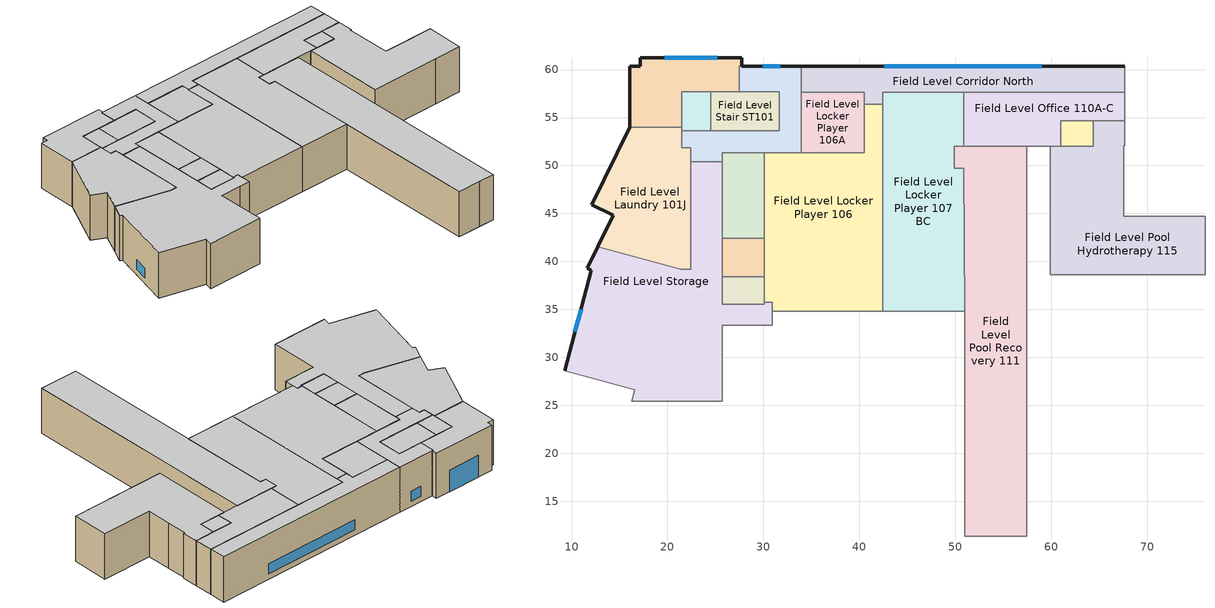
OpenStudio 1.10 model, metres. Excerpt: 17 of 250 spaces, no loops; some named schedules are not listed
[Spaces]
Field Level Pool Recovery 111
 floor ground (Surface 308 F-Factor Construction): 57.45,51.99 57.47,11.37 51,11.37 51,34.81 50.91,49.72 49.91,49.72 49.91,51.99 z0
 wall to Field Level Office 110A-C: 57.45,51.99 50.91,51.99 z0:7.62
 wall to Field Level Training 114: 54.92,11.37 57.47,11.37 57.45,51.99 z0:7.62
 wall to Field Level Corridor Team Entry: 51,11.37 54.92,11.37 z0:7.62
 wall to Field Level Locker Player 105: 51,34.81 51,11.37 z0:7.62
 wall to Field Level Locker Player 107 BC: 50.91,51.99 49.91,51.99 49.91,49.72 50.91,49.72 51,34.81 z0:7.62
 ceiling adiabatic (Interior Ceiling): 57.47,11.37 57.45,51.99 49.91,51.99 49.91,49.72 50.91,49.72 51,34.81 51,11.37 z7.62
Field Level Storage
 floor ground (Surface 415 F-Factor Construction): 25.7,50.39 25.7,35.54 30.08,35.54 30.08,35.74 30.94,35.74 30.94,33.34 25.7,33.34 25.7,25.41 16.27,25.41 16.6,26.62 9.27,28.58 12.08,39.08 11.62,39.3 12.73,41.52 21.37,39.21 22.43,39.21 22.43,50.39 z0
 wall outside: 12.73,41.52 11.62,39.3 12.08,39.08 9.27,28.58 z0:7.62
 wall to Field Level Laundry 101J: 22.43,50.39 22.43,39.21 21.37,39.21 12.73,41.52 z0:7.62
 wall to Field Level Corridor Northwest: 25.7,50.39 22.43,50.39 z0:7.62
 wall to Field Level Reduced Office 101A: 25.7,38.42 25.7,42.44 z0:7.62
 wall to Field Level Break 101B: 30.08,35.74 30.08,35.54 25.7,35.54 25.7,38.42 z0:7.62
 wall to Field Level Locker Player 106: 30.94,34.81 30.94,35.74 30.08,35.74 z0:7.62
 wall to Field Level Locker Player 105: 29.23,33.34 30.94,33.34 30.94,34.81 z0:7.62
 wall to Field Level Locker Player CR103: 25.7,25.41 25.7,33.34 29.23,33.34 z0:7.62
 wall to Field Level Storage 101: 16.27,25.41 25.7,25.41 z0:7.62
 wall to Field Level Conference 101H: 9.27,28.58 16.6,26.62 16.27,25.41 z0:7.62
 wall to Field Level Locker Student 102B RR102: 25.7,42.44 25.7,50.39 z0:7.62
 window (NE_Ops Proposed Glazing - U-0.42/SHGC-0.27/VLT-0.65): 10.99,35.01 10.36,32.65 z0.91:2.59
 ceiling adiabatic (Interior Ceiling): 25.7,25.41 25.7,33.34 30.94,33.34 30.94,35.74 30.08,35.74 30.08,35.54 25.7,35.54 25.7,50.39 22.43,50.39 22.43,39.21 21.37,39.21 12.73,41.52 11.62,39.3 12.08,39.08 9.27,28.58 16.6,26.62 16.27,25.41 z7.62
Field Level Locker Player 106
 floor ground (Surface 503 F-Factor Construction): 42.45,56.4 42.45,34.81 30.94,34.81 30.94,35.74 30.08,35.74 30.08,51.34 40.52,51.34 40.52,56.4 z0
 wall to Field Level Locker Player 107 BC: 42.45,34.81 42.45,56.4 z0:7.62
 wall to Field Level Locker Player 105: 30.94,34.81 42.45,34.81 z0:7.62
 wall to Field Level Break 101B: 30.08,38.42 30.08,35.74 z0:7.62
 wall to Field Level Reduced Office 101A: 30.08,42.44 30.08,38.42 z0:7.62
 wall to Field Level Locker Student 102B RR102: 30.08,51.34 30.08,42.44 z0:7.62
 wall to Field Level Corridor Northwest: 33.93,51.34 30.08,51.34 z0:7.62
 wall to Field Level Locker Player 106A: 40.52,56.4 40.52,51.34 33.93,51.34 z0:7.62
 wall to Field Level Corridor North: 42.45,56.4 40.52,56.4 z0:7.62
 ceiling adiabatic (Interior Ceiling): 42.45,34.81 42.45,56.4 40.52,56.4 40.52,51.34 30.08,51.34 30.08,35.74 30.94,35.74 30.94,34.81 z7.62
Field Level Locker Player 107 BC
 floor ground (Surface 516 F-Factor Construction): 50.91,57.65 50.91,51.99 49.91,51.99 49.91,49.72 50.91,49.72 51,34.81 42.45,34.81 42.45,57.65 z0
 wall to Field Level Office 110A-C: 50.91,51.99 50.91,57.65 z0:7.62
 wall to Field Level Locker Player 105: 42.45,34.81 51,34.81 z0:7.62
 wall to Field Level Corridor North: 50.91,57.65 42.45,57.65 42.45,56.4 z0:7.62
 ceiling adiabatic (Interior Ceiling): 51,34.81 50.91,49.72 49.91,49.72 49.91,51.99 50.91,51.99 50.91,57.65 42.45,57.65 42.45,34.81 z7.62
Field Level Break 101B
 floor ground (Surface 552 F-Factor Construction): 30.08,38.42 30.08,35.54 25.7,35.54 25.7,38.42 z0
 wall to Field Level Reduced Office 101A: 30.08,38.42 25.7,38.42 z0:7.62
 ceiling adiabatic (Interior Ceiling): 30.08,35.54 30.08,38.42 25.7,38.42 25.7,35.54 z7.62
Field Level Reduced Office 101A
 floor ground (Surface 565 F-Factor Construction): 30.08,42.44 30.08,38.42 25.7,38.42 25.7,42.44 z0
 wall to Field Level Locker Student 102B RR102: 30.08,42.44 25.7,42.44 z0:7.62
 ceiling adiabatic (Interior Ceiling): 30.08,38.42 30.08,42.44 25.7,42.44 25.7,38.42 z7.62
Field Level Pool Hydrotherapy 115
 floor ground (Surface 571 F-Factor Construction): 67.7,54.64 67.7,52.07 67.57,52.07 67.57,44.7 76.04,44.7 76.04,38.59 59.9,38.59 59.9,51.99 64.41,51.99 64.41,54.64 z0
 wall to Field Level Office 110A-C: 61.02,51.99 59.9,51.99 / 67.7,54.64 64.41,54.64 z0:7.62
 wall to Field Level Restroom 110D: 64.41,54.64 64.41,51.99 61.02,51.99 z0:7.62
 wall to Field Level Lobby 116: 67.7,52.07 67.7,54.64 z0:7.62
 wall to Field Level Elevator EL02AB: 67.57,48.77 67.57,52.07 67.7,52.07 z0:7.62
 wall to Field Level Stair ST102: 76.04,44.7 67.57,44.7 67.57,48.77 z0:7.62
 wall to Field Level Corridor Northeast: 76.04,38.59 76.04,44.7 z0:7.62
 wall to Field Level Office 114G: 71.51,38.59 76.04,38.59 z0:7.62
 wall to Field Level Training 114: 59.9,51.99 59.9,38.59 71.51,38.59 z0:7.62
 ceiling adiabatic (Interior Ceiling): 76.04,38.59 76.04,44.7 67.57,44.7 67.57,52.07 67.7,52.07 67.7,54.64 64.41,54.64 64.41,51.99 59.9,51.99 59.9,38.59 z7.62
Field Level Laundry 101J
 floor ground (Surface 586 F-Factor Construction): 21.52,53.96 21.52,51.86 22.43,51.86 22.43,39.21 21.37,39.21 12.73,41.52 14.35,44.81 12.1,45.93 16.08,53.96 z0
 wall outside: 16.08,53.96 12.1,45.93 14.35,44.81 12.73,41.52 z0:7.62
 wall to Field Level Mechanical Mezzanine: 21.52,53.96 16.08,53.96 z0:7.62
 wall to Field Level Elevator EL01: 21.52,53.62 21.52,53.96 z0:7.62
 wall to Field Level Corridor Northwest: 22.43,50.39 22.43,51.86 21.52,51.86 21.52,53.62 z0:7.62
 ceiling adiabatic (Interior Ceiling): 22.43,39.21 22.43,51.86 21.52,51.86 21.52,53.96 16.08,53.96 12.1,45.93 14.35,44.81 12.73,41.52 21.37,39.21 z7.62
Field Level Locker Student 102B RR102
 floor ground (Surface 607 F-Factor Construction): 30.08,51.34 30.08,42.44 25.7,42.44 25.7,51.34 z0
 wall to Field Level Corridor Northwest: 30.08,51.34 25.7,51.34 25.7,50.39 z0:7.62
 ceiling adiabatic (Interior Ceiling): 30.08,42.44 30.08,51.34 25.7,51.34 25.7,42.44 z7.62
Field Level Corridor Northwest
 floor ground (Surface 651 F-Factor Construction): 33.93,60.33 33.93,51.34 25.7,51.34 25.7,50.39 22.43,50.39 22.43,51.86 21.52,51.86 21.52,53.62 31.65,53.62 31.65,57.69 27.51,57.69 27.51,60.33 z0
 wall outside: 33.93,60.33 27.74,60.33 z0:7.62
 wall to Field Level Elevator EL01: 24.54,53.62 21.52,53.62 z0:7.62
 wall to Field Level Stair ST101: 27.51,57.69 31.65,57.69 31.65,53.62 24.54,53.62 z0:7.62
 wall to Field Level Mechanical Mezzanine: 27.74,60.33 27.51,60.33 27.51,57.69 z0:7.62
 wall to Field Level Corridor North: 33.93,57.65 33.93,60.33 z0:7.62
 wall to Field Level Locker Player 106A: 33.93,51.34 33.93,57.65 z0:7.62
 window (NE_Ops Proposed Glazing - U-0.42/SHGC-0.27/VLT-0.65): 31.75,60.33 29.92,60.33 z0.91:2.59
 ceiling adiabatic (Interior Ceiling): 25.7,50.39 25.7,51.34 33.93,51.34 33.93,60.33 27.51,60.33 27.51,57.69 31.65,57.69 31.65,53.62 21.52,53.62 21.52,51.86 22.43,51.86 22.43,50.39 z7.62
Field Level Locker Player 106A
 floor ground (Surface 669 F-Factor Construction): 40.52,57.65 40.52,51.34 33.93,51.34 33.93,57.65 z0
 wall to Field Level Corridor North: 40.52,56.4 40.52,57.65 33.93,57.65 z0:7.62
 ceiling adiabatic (Interior Ceiling): 40.52,51.34 40.52,57.65 33.93,57.65 33.93,51.34 z7.62
Field Level Office 110A-C
 floor ground (Surface 676 F-Factor Construction): 67.7,57.65 67.7,54.64 61.02,54.64 61.02,51.99 50.91,51.99 50.91,57.65 z0
 wall to Field Level Training 114: 57.45,51.99 59.9,51.99 z0:7.62
 wall to Field Level Corridor North: 67.7,57.65 50.91,57.65 z0:7.62
 wall to Field Level Lobby 116: 67.7,54.64 67.7,57.65 z0:7.62
 wall to Field Level Restroom 110D: 61.02,51.99 61.02,54.64 64.41,54.64 z0:7.62
 ceiling adiabatic (Interior Ceiling): 61.02,51.99 61.02,54.64 67.7,54.64 67.7,57.65 50.91,57.65 50.91,51.99 z7.62
Field Level Restroom 110D
 floor ground (Surface 687 F-Factor Construction): 64.41,54.64 64.41,51.99 61.02,51.99 61.02,54.64 z0
 ceiling adiabatic (Interior Ceiling): 64.41,51.99 64.41,54.64 61.02,54.64 61.02,51.99 z7.62
Field Level Elevator EL01
 floor ground (Surface 701 F-Factor Construction): 24.54,57.69 24.54,53.62 21.52,53.62 21.52,57.69 z0
 wall to Field Level Mechanical Mezzanine: 24.54,57.69 21.52,57.69 21.52,53.96 z0:7.62
 wall to Field Level Stair ST101: 24.54,53.62 24.54,57.69 z0:7.62
 ceiling adiabatic (Interior Ceiling): 24.54,53.62 24.54,57.69 21.52,57.69 21.52,53.62 z7.62
Field Level Stair ST101
 floor ground (Surface 708 F-Factor Construction): 31.65,57.69 31.65,53.62 24.54,53.62 24.54,57.69 z0
 wall to Field Level Mechanical Mezzanine: 27.51,57.69 24.54,57.69 z0:7.62
 ceiling adiabatic (Interior Ceiling): 24.54,53.62 31.65,53.62 31.65,57.69 24.54,57.69 z7.62
Field Level Mechanical Mezzanine
 floor ground (Surface 645 F-Factor Construction): 27.74,61.21 27.74,60.33 27.51,60.33 27.51,57.69 21.52,57.69 21.52,53.96 16.08,53.96 16.08,60.33 17.15,60.33 17.15,61.21 z0
 wall outside: 27.74,60.33 27.74,61.21 17.15,61.21 17.15,60.33 16.08,60.33 16.08,53.96 z0:7.62
 window: 25.19,61.21 19.7,61.21 z0:3.66
 ceiling adiabatic (Interior Ceiling): 21.52,53.96 21.52,57.69 27.51,57.69 27.51,60.33 27.74,60.33 27.74,61.21 17.15,61.21 17.15,60.33 16.08,60.33 16.08,53.96 z7.62
Field Level Corridor North
 floor ground (Surface 728 F-Factor Construction): 67.7,60.33 67.7,57.65 42.45,57.65 42.45,56.4 40.52,56.4 40.52,57.65 33.93,57.65 33.93,60.33 z0
 wall outside: 67.7,60.33 33.93,60.33 z0:7.62
 wall to Field Level Lobby 116: 67.7,57.65 67.7,60.33 z0:7.62
 window (NE_Ops Proposed Glazing - U-0.42/SHGC-0.27/VLT-0.65): 59.04,60.33 42.59,60.33 z0.91:2.59
 ceiling adiabatic (Interior Ceiling): 42.45,56.4 42.45,57.65 67.7,57.65 67.7,60.33 33.93,60.33 33.93,57.65 40.52,57.65 40.52,56.4 z7.62
[Building]
NE_Ops: Default Construction Set=90.1-2007 - CZ5 - Office
[ClimateZones]
Climate Zone Institution Name 1=ASHRAE; Climate Zone Document Name 1=ANSI/ASHRAE Standard 169; Climate Zone Document Year 1=2006; Climate Zone Value 1=5B; Climate Zone Institution Name 2=CEC; Climate Zone Document Name 2=California Climate Zone Descriptions; Climate Zone Document Year 2=1995
[Site]
Broomfield Jeffco  Boulder   S: Latitude {deg}=40.13; Longitude {deg}=-105.24; Time Zone {hr}=-7; Elevation {m}=1689
[SizingPeriod:DesignDay] Barometric Pressure {Pa}=83011; Sky Clearness=0; Rain Indicator=0; Snow Indicator=0; Day of Month=21; Daylight Saving Time Indicator=0; Dry-Bulb Temperature Range Modifier Type=DefaultMultipliers
Name | Maximum Dry-Bulb Temperature {C} | Daily Dry-Bulb Temperature Range {deltaC} | Humidity Indicating Conditions at Maximum Dry-Bulb {BasedOnField A3} | Wind Speed {m/s} | Wind Direction {deg} | Month | Day Type | Humidity Indicating Type | Solar Model Indicator | ASHRAE Taub | ASHRAE Taud
Denver Intl Ap Ann Htg Wind 99.6% Condns WS=>MCDB | 1.8 | 0 | 1.8 | 14.1 | 160 | 12 | WinterDesignDay | Wetbulb | ASHRAEClearSky
Denver Intl Ap Ann Clg .4% Condns Enth=>MDB | 27 | 15.2 | 58300 | 4.2 | 80 | 7 | SummerDesignDay | Enthalpy | ASHRAETau | 0.424 | 2.012
Denver Intl Ap Ann Htg 99.6% Condns DB | -17.4 | 0 | -17.4 | 3.3 | 160 | 12 | WinterDesignDay | Wetbulb | ASHRAEClearSky
Denver Intl Ap Ann Clg .4% Condns WB=>MDB | 27.3 | 15.2 | 18.3 | 4.2 | 80 | 7 | SummerDesignDay | Wetbulb | ASHRAETau | 0.424 | 2.012
[Construction]
ExtSlabCarpet 4in ClimateZone 1-8: MAT-CC05 4 HW CONCRETE, CP02 CARPET PAD
Interior Floor: F16 Acoustic tile, F05 Ceiling air space resistance, M11 100mm lightweight concrete
Interior Wall: G01a 19mm gypsum board, F04 Wall air space resistance, G01a 19mm gypsum board
Interior Ceiling: M11 100mm lightweight concrete, F05 Ceiling air space resistance, F16 Acoustic tile
Exterior Door: F08 Metal surface, I01 25mm insulation board
Interior Window: Clear 3mm
Interior Door; Interior Partition: G05 25mm wood
ASHRAE 90.1-2007 ExtWindow Metal ClimateZone 4-6: Fixed Window 3.12/0.40/0.31
NE_Ops Proposed Exterior Wall: Sandstone - 5 in. - 120 lb/ft3, Polyiso Foil-Faced Rigid Insulation - 2 in., Gypsum Board - 5/8 in., Steel-Framed - 6 in. Studs - 16 in. OC - R-21 Cavity Insulation, Gypsum Board - 5/8 in.
NE_Ops Proposed Glazing - U-0.42/SHGC-0.27/VLT-0.65: NE_Ops Proposed Glazing - U-0.42/SHGC-0.27/VLT-0.65
90.1-2007 Nonres 5B Window Metal framing entrance door: Theoretical Glass [185]
ASHRAE 90.1-2007 Floor SteelJoist ClimateZone 5: ASHRAE 90.1-2007 CZ 5 Exposed Floor Insulation, 8IN CONCRETE HW RefBldg, CP02 CARPET PAD
NE_Ops Proposed Roof: Roof Membrane, MAT-CC05 3 HW CONCRETE, Polyiso Rigid Insulation - 6 in., MAT-CC05 4 HW CONCRETE, Metal Decking
[Material]
Name | Roughness | Thickness {m} | Conductivity {W/m-K} | Density {kg/m3} | Specific Heat {J/kg-K} | Thermal Absorptance | Solar Absorptance | Visible Absorptance
MAT-CC05 4 HW CONCRETE | Rough | 0.1016 | 1.311 | 2240 | 836.8 | 0.9 | 0.85 | 0.85
Roof Membrane | VeryRough | 0.0095 | 0.16 | 1121.29 | 1460 | 0.9 | 0.7 | 0.7
Metal Decking | MediumSmooth | 0.0015 | 45.006 | 7680 | 418.4 | 0.9 | 0.6 | 0.6
F16 Acoustic tile | MediumSmooth | 0.0191 | 0.06 | 368 | 590 | 0.9 | 0.3 | 0.3
M11 100mm lightweight concrete | MediumRough | 0.1016 | 0.53 | 1280 | 840 | 0.9 | 0.5 | 0.5
G01a 19mm gypsum board | MediumSmooth | 0.019 | 0.16 | 800 | 1090 | 0.9 | 0.4 | 0.4
F08 Metal surface | Smooth | 0.0008 | 45.28 | 7824 | 500 | 0.9 | 0.7 | 0.7
I01 25mm insulation board | MediumRough | 0.0254 | 0.03 | 43 | 1210 | 0.9 | 0.6 | 0.6
G05 25mm wood | MediumSmooth | 0.0254 | 0.15 | 608 | 1630 | 0.9 | 0.5 | 0.5
8IN CONCRETE HW RefBldg | Rough | 0.2032 | 1.311 | 2240 | 836.8 | 0.9 | 0.7 | 0.7
Steel-Framed - 6 in. Studs - 16 in. OC - R-21 Cavity Insulation | Smooth | 0.1524 | 0.117196 | 69.5201 | 628.02
Gypsum Board - 5/8 in. | MediumSmooth | 0.015875 | 0.16 | 800 | 1090
MAT-CC05 3 HW CONCRETE | Rough | 0.0762 | 1.311 | 2240 | 836.8 | 0.9 | 0.85 | 0.85
Sandstone - 5 in. - 120 lb/ft3 | MediumRough | 0.127 | 1.9 | 1922.22 | 790
[Material:NoMass] Thermal Absorptance=0.9
Name | Roughness | Thermal Resistance {m2-K/W} | Solar Absorptance | Visible Absorptance
CP02 CARPET PAD | Smooth | 0.1 | 0.8 | 0.8
ASHRAE 90.1-2007 CZ 5 Exposed Floor Insulation | MediumRough | 4.38514 | 0.7 | 0.7
[Material:AirGap]
Name | Thermal Resistance {m2-K/W}
F05 Ceiling air space resistance | 0.18
F04 Wall air space resistance | 0.15
Polyiso Rigid Insulation - 6 in. | 6.16386
Polyiso Foil-Faced Rigid Insulation - 2 in. | 2.24717
[WindowMaterial:Glazing] Optical Data Type=SpectralAverage; Thickness {m}=0.003; Infrared Transmittance at Normal Incidence=0
Name | Solar Transmittance at Normal Incidence | Front Side Solar Reflectance at Normal Incidence | Back Side Solar Reflectance at Normal Incidence | Visible Transmittance at Normal Incidence | Front Side Visible Reflectance at Normal Incidence | Back Side Visible Reflectance at Normal Incidence | Front Side Infrared Hemispherical Emissivity | Back Side Infrared Hemispherical Emissivity | Conductivity {W/m-K} | Dirt Correction Factor for Solar and Visible Transmittance | Solar Diffusing
Clear 3mm | 0.837 | 0.075 | 0 | 0.898 | 0.081 | 0 | 0.84 | 0.84 | 0.9 | 1 | No
Theoretical Glass [185] | 0.39034 | 0.55966 | 0.55966 | 0.507883 | 0.442117 | 0.442117 | 0.9 | 0.9 | 0.0457051
[WindowMaterial:SimpleGlazingSystem]
Name | U-Factor {W/m2-K} | Solar Heat Gain Coefficient | Visible Transmittance
Fixed Window 3.12/0.40/0.31 | 3.12304 | 0.4 | 0.31
NE_Ops Proposed Glazing - U-0.42/SHGC-0.27/VLT-0.65 | 2.38487 | 0.27 | 0.65
[DefaultConstructionSet]
90.1-2007 - CZ5 - Office: Default Exterior Surface Constructions=Default Surface Constructions 34; Default Interior Surface Constructions=Default Surface Constructions 35; Default Ground Contact Surface Constructions=Default Surface Constructions 36; Default Exterior SubSurface Constructions=Default Sub Surface Constructions 23; Default Interior SubSurface Constructions=Default Sub Surface Constructions 24; Interior Partition Construction=Interior Partition
[DefaultSurfaceConstructions]
Name | Floor Construction | Wall Construction | Roof Ceiling Construction
Default Surface Constructions 34 | ASHRAE 90.1-2007 Floor SteelJoist ClimateZone 5 | NE_Ops Proposed Exterior Wall | NE_Ops Proposed Roof
Default Surface Constructions 35 | Interior Floor | Interior Wall | Interior Ceiling
Default Surface Constructions 36 | ExtSlabCarpet 4in ClimateZone 1-8 | ExtSlabCarpet 4in ClimateZone 1-8 | ExtSlabCarpet 4in ClimateZone 1-8
[DefaultSubSurfaceConstructions]
Name | Fixed Window Construction | Operable Window Construction | Door Construction | Glass Door Construction | Skylight Construction | Tubular Daylight Dome Construction | Tubular Daylight Diffuser Construction
Default Sub Surface Constructions 23 | ASHRAE 90.1-2007 ExtWindow Metal ClimateZone 4-6 | ASHRAE 90.1-2007 ExtWindow Metal ClimateZone 4-6 | Exterior Door | 90.1-2007 Nonres 5B Window Metal framing entrance door | ASHRAE 90.1-2007 ExtWindow Metal ClimateZone 4-6 | Interior Window | Interior Window
Default Sub Surface Constructions 24 | Interior Window | Interior Window | Interior Door
[Construction:FfactorGroundFloor] F-Factor {W/m-K}=1.26344
Name | Area {m2} | PerimeterExposed {m}
Surface 308 F-Factor Construction | 265.276 | 0
Surface 415 F-Factor Construction | 255.345 | 13.8485
Surface 503 F-Factor Construction | 213.312 | 0
Surface 516 F-Factor Construction | 191.738 | 0
Surface 552 F-Factor Construction | 12.5906 | 0
Surface 565 F-Factor Construction | 17.5947 | 0
Surface 571 F-Factor Construction | 163.24 | 0
Surface 586 F-Factor Construction | 117.081 | 15.1493
Surface 607 F-Factor Construction | 38.9366 | 0
Surface 645 F-Factor Construction | 59.7425 | 19.7835
Surface 651 F-Factor Construction | 57.2389 | 6.19147
Surface 669 F-Factor Construction | 41.5861 | 0
Surface 676 F-Factor Construction | 77.2815 | 0
Surface 687 F-Factor Construction | 8.97051 | 0
Surface 701 F-Factor Construction | 12.2838 | 0
Surface 708 F-Factor Construction | 28.9032 | 0
Surface 728 F-Factor Construction | 92.9174 | 33.7631
[BuildingStory]
Field Level: Nominal Z Coordinate {m}=0; Nominal Floor to Floor Height {m}=7.62
[Space] Building Story=Field Level
Name | Space Type | Thermal Zone
Field Level Pool Recovery 111 | 90.1-2007 - NE_Ops - AquaticTherapyFlr1 - Pool - DHU-1-02 | Field Level Pool Recovery 111 Zone
Field Level Storage | 90.1-2007 - NE_Ops - FullOffFlr1 - Storage - AHU-1-01 | Field Level Storage Zone
Field Level Locker Player 106 | 90.1-2007 - NE_Ops - FullOffFlr1 - LockerPlayer - AHU-2-01 | Field Level Locker Player 106 Zone
Field Level Locker Player 107 BC | 90.1-2007 - NE_Ops - FullOffFlr1 - LockerPlayer - AHU-2-01 | Field Level Locker Player 107 BC Zone
Field Level Break 101B | 90.1-2007 - NE_Ops - FullOffFlr1 - BreakRoom - AHU-1-01 | Field Level Break Drying 101AB Zone
Field Level Reduced Office 101A | 90.1-2007 - NE_Ops - FullOffFlr1 - ReducedOffice - AHU-1-01 | Field Level Break Drying 101AB Zone
Field Level Pool Hydrotherapy 115 | 90.1-2007 - NE_Ops - AquaticTherapyFlr1 - Pool - DHU-1-01 | Field Level Pool Hydrotherapy 115 Zone
Field Level Laundry 101J | 90.1-2007 - NE_Ops - FullOffFlr1 - Laundry - AHU-1-01 | Field Level Laundry 101J Zone
Field Level Locker Student 102B RR102 | 90.1-2007 - NE_Ops - FullOffFlr1 - LockerOther - AHU-1-01 | Field Level Locker Student 102B RR102 Zone
Field Level Corridor Northwest | 90.1-2007 - NE_Ops - FullOffFlr1 - Corridor - AHU-1-01 | Field Level Corridor Northwest Zone
Field Level Locker Player 106A | 90.1-2007 - NE_Ops - FullOffFlr1 - LockerPlayer - AHU-2-01 | Field Level Locker Player 106A Zone
Field Level Office 110A-C | 90.1-2007 - NE_Ops - FullOffFlr1 - ClosedOffice - AHU-2-02 | Field Level Office 110A-C Zone
Field Level Restroom 110D | 90.1-2007 - NE_Ops - AquaticTherapyFlr1 - Restroom - DHU-1-01 | Field Level Pool Hydrotherapy 115 Zone
Field Level Elevator EL01 |  | Field Level Elevator EL01 Zone
Field Level Stair ST101 | 90.1-2007 - NE_Ops - AlwaysOn - Stair - NoVentilation | Field Level Stair ST101 Zone
Field Level Mechanical Mezzanine | 90.1-2007 - NE_Ops - AlwaysOn - MechRoom - NoVentilation | Field Level Mechanical Mezzanine Zone
Field Level Corridor North | 90.1-2007 - NE_Ops - FullOffFlr1 - Corridor - AHU-2-02 | Field Level Corridor North Zone
[ThermalZone] Use Ideal Air Loads=No
Field Level Elevator EL01 Zone: Multiplier=1
Field Level Break Drying 101AB Zone: Thermostat=Field Level Break Drying 101AB Thermostat
Field Level Pool Hydrotherapy 115 Zone: Multiplier=1; Thermostat=Field Level Pool Hydrotherapy 115 Thermostat; Humidistat=Field Level Pool Hydrotherapy 115 Humidistat
Field Level Locker Student 102B RR102 Zone: Thermostat=Field Level Locker Student 102B RR102 Thermostat
Field Level Mechanical Mezzanine Zone: Thermostat=Field Level Mechanical Mezzanine Thermostat
Field Level Laundry 101J Zone: Thermostat=Field Level Laundry 101J Thermostat
Field Level Locker Player 106A Zone: Thermostat=Field Level Locker Player 106A Thermostat
Field Level Corridor North Zone: Thermostat=Field Level Corridor North Thermostat
Field Level Office 110A-C Zone: Thermostat=Field Level Office 110A-C Thermostat
Field Level Pool Recovery 111 Zone: Thermostat=Field Level Pool Recovery 111 Thermostat; Humidistat=Field Level Pool Recovery 111 Humidistat
Field Level Locker Player 107 BC Zone: Thermostat=Field Level Locker Player 107 BC Thermostat
Field Level Storage Zone: Thermostat=Field Level Storage Thermostat
Field Level Corridor Northwest Zone: Thermostat=Field Level Corridor Northwest Thermostat
Field Level Locker Player 106 Zone: Thermostat=Field Level Locker Player 106 Thermostat
Field Level Stair ST101 Zone: Thermostat=Field Level Stair ST101 Thermostat
[People:Definition] Number of People Calculation Method=People/Area; Fraction Radiant=0.3
Name | People per Space Floor Area {person/m2}
90.1-2007 - PriSchl - Gym People Definition | 0.300313
90.1-2007 - Hospital - PhysTherapy People Definition | 0.0538196
90.1-2007 - LrgHotel - Laundry People Definition | 0.0430556
90.1-2007 - Office - BreakRoom People Definition | 0.538196
90.1-2007 - Office - ClosedOffice People Definition | 0.0511286
90.1-2007 - Office - Corridor People Definition | 0.0107639
90.1-2007 - Office - Restroom People Definition | 0.107639
[ElectricEquipment:Definition]
Name | Design Level Calculation Method | Watts per Space Floor Area {W/m2} | Watts per Person {W/person} | Design Level {W} | Fraction Latent | Fraction Radiant | Fraction Lost
90.1-2007 - CU - LockerOther Electric Equipment Definition | Watts/Area | 2.15278 | 0
90.1-2007 - CU - LockerPlayer Electric Equipment Definition | Watts/Area | 3.22917 | 0
90.1-2007 - Office - BreakRoom Electric Equipment Definition | Watts/Area | 32.2917
90.1-2007 - CU Office - ClosedOffice Electric Equipment Definition | Watts/Area | 10.7639
90.1-2007 - Noresco - Corridor Electric Equipment Definition; 90.1-2007 - Noresco - MechRoom Electric Equipment Definition | Watts/Area | 0
90.1-2007 - CU Office - ReducedOffice Electric Equipment Definition | Watts/Area | 5.38196 | 0
90.1-2007 - Noresco - Restroom Electric Equipment Definition | Watts/Area | 0 | 0
NE_Ops Hydrotherapy Pool Latent Electric Load Definition | EquipmentLevel |  |  | 11135 | 1 | 0 | 0
NE_Ops Hydrotherapy Pool Sensible Electric Load Definition | EquipmentLevel |  |  | 1965 | 0 | 0 | 0.47
NE_Ops Recovery Pool Latent Electric Load Definition | EquipmentLevel |  |  | 22160 | 1 | 0 | 0
NE_Ops Recovery Pool Sensible Electric Load Definition | EquipmentLevel |  |  | 5540 | 0 | 0 | 0.55
NE_Ops Elevator Load Definition | EquipmentLevel |  |  | 64220 | 0 | 0 | 1
[GasEquipment:Definition]
NE_Ops Laundry Gas Load Definition: Design Level Calculation Method=EquipmentLevel; Design Level {W}=65941; Fraction Latent=0; Fraction Radiant=0; Fraction Lost=0.85
[DefaultScheduleSet]
Name | Number of People Schedule | People Activity Level Schedule | Lighting Schedule | Electric Equipment Schedule | Gas Equipment Schedule | Infiltration Schedule
90.1-2007 - NE_Ops - AlwaysOn - MechRoom Schedule Set | NE_Ops MechRoom Occupancy Schedule | NE_Ops AlwaysOn IT_Room Activity Schedule | NE_Ops MechRoom Lighting Schedule | NE_Ops MechRoom Equipment Schedule | NE_Ops MechRoom Equipment Schedule | NE_Ops AlwaysOn Infiltration Schedule
90.1-2007 - NE_Ops - FullOffFlr1 - LockerOther Schedule Set; 90.1-2007 - NE_Ops - FullOffFlr1 - ClosedOffice Schedule Set; 90.1-2007 - NE_Ops - FullOffFlr1 - BreakRoom Schedule Set; 90.1-2007 - NE_Ops - FullOffFlr1 - Storage Schedule Set | NE_Ops FullOffFlr1 ClosedOffice Occupancy Schedule | NE_Ops FullOffFlr1 ClosedOffice Activity Schedule | NE_Ops FullOffFlr1 ClosedOffice Lighting Schedule | NE_Ops FullOffFlr1 ClosedOffice Equipment Schedule | NE_Ops FullOffFlr1 ClosedOffice Equipment Schedule | NE_Ops FullOffFlr1 Infiltration Schedule
90.1-2007 - NE_Ops - AquaticTherapyFlr1 - Pool Schedule Set; 90.1-2007 - NE_Ops - AquaticTherapyFlr1 - Restroom Schedule Set | NE_Ops AquaticTherapyFlr1 Pool Occupancy Schedule | NE_Ops AquaticTherapyFlr1 Pool Activity Schedule | NE_Ops AquaticTherapyFlr1 Pool Lighting Schedule | NE_Ops AquaticTherapyFlr1 Pool Equipment Schedule | NE_Ops AquaticTherapyFlr1 Pool Equipment Schedule | NE_Ops AquaticTherapyFlr1 Infiltration Schedule
90.1-2007 - NE_Ops - FullOffFlr1 - LockerPlayer Schedule Set | NE_Ops FullOffFlr1 LockerPlayer Occupancy Schedule | NE_Ops FullOffFlr1 ClosedOffice Activity Schedule | NE_Ops FullOffFlr1 LockerPlayer Lighting Schedule | NE_Ops FullOffFlr1 LockerPlayer Equipment Schedule | NE_Ops FullOffFlr1 LockerPlayer Equipment Schedule | NE_Ops FullOffFlr1 Infiltration Schedule
90.1-2007 - NE_Ops - FullOffFlr1 - Laundry Schedule Set | NE_Ops FullOffFlr1 ClosedOffice Occupancy Schedule | NE_Ops FullOffFlr1 ClosedOffice Activity Schedule | NE_Ops FullOffFlr1 ClosedOffice Lighting Schedule | NE_Ops FullOffFlr1 Laundry Equipment Schedule | NE_Ops FullOffFlr1 Laundry Equipment Schedule | NE_Ops FullOffFlr1 Infiltration Schedule
90.1-2007 - NE_Ops - FullOffFlr1 - Corridor Schedule Set | NE_Ops FullOffFlr1 Corridor Occupancy Schedule | NE_Ops FullOffFlr1 ClosedOffice Activity Schedule | NE_Ops FullOffFlr1 Corridor Lighting Schedule | NE_Ops FullOffFlr1 Corridor Equipment Schedule | NE_Ops FullOffFlr1 Corridor Equipment Schedule | NE_Ops FullOffFlr1 Infiltration Schedule
90.1-2007 - NE_Ops - FullOffFlr1 - ReducedOffice Schedule Set | NE_Ops FullOffFlr1 ReducedOffice Occupancy Schedule | NE_Ops FullOffFlr1 ClosedOffice Activity Schedule | NE_Ops FullOffFlr1 ReducedOffice Lighting Schedule | NE_Ops FullOffFlr1 ReducedOffice Equipment Schedule | NE_Ops FullOffFlr1 ReducedOffice Equipment Schedule | NE_Ops FullOffFlr1 Infiltration Schedule
90.1-2007 - NE_Ops - AlwaysOn - Stair Schedule Set | NE_Ops Stair Occupancy Schedule | NE_Ops AlwaysOn IT_Room Activity Schedule | NE_Ops Stair Lighting Schedule | NE_Ops Stair Equipment Schedule | NE_Ops Stair Equipment Schedule | NE_Ops AlwaysOn Infiltration Schedule
[SpaceType]
Name | Default Schedule Set | Design Specification Outdoor Air Object | Standards Building Type | Standards Space Type
90.1-2007 - NE_Ops - FullOffFlr1 - Laundry - AHU-1-01 | 90.1-2007 - NE_Ops - FullOffFlr1 - Laundry Schedule Set | 90.1-2007 - LrgHotel - Laundry Ventilation - AHU-1-01 | LargeHotel | Laundry
90.1-2007 - NE_Ops - FullOffFlr1 - Storage - AHU-1-01 | 90.1-2007 - NE_Ops - FullOffFlr1 - Storage Schedule Set | 90.1-2007 - Office - Storage Ventilation - AHU-1-01 | Office | Storage
90.1-2007 - NE_Ops - FullOffFlr1 - BreakRoom - AHU-1-01 | 90.1-2007 - NE_Ops - FullOffFlr1 - BreakRoom Schedule Set | 90.1-2007 - Office - BreakRoom Ventilation - AHU-1-01 | Office | BreakRoom
90.1-2007 - NE_Ops - FullOffFlr1 - ReducedOffice - AHU-1-01 | 90.1-2007 - NE_Ops - FullOffFlr1 - ReducedOffice Schedule Set | 90.1-2007 - CU - ClosedOffice Ventilation - AHU-1-01 1 | Office | ClosedOffice
90.1-2007 - NE_Ops - FullOffFlr1 - LockerOther - AHU-1-01 | 90.1-2007 - NE_Ops - FullOffFlr1 - LockerOther Schedule Set | 90.1-2007 - CU - LockerOther Ventilation - AHU-1-01 | Office | Restroom
90.1-2007 - NE_Ops - FullOffFlr1 - Corridor - AHU-1-01 | 90.1-2007 - NE_Ops - FullOffFlr1 - Corridor Schedule Set | 90.1-2007 - Office - Corridor Ventilation - AHU-1-01 | Office | Corridor
90.1-2007 - NE_Ops - FullOffFlr1 - LockerPlayer - AHU-2-01 | 90.1-2007 - NE_Ops - FullOffFlr1 - LockerPlayer Schedule Set | 90.1-2007 - CU - LockerPlayer Ventilation - AHU-2-01 | Office | Restroom
90.1-2007 - NE_Ops - FullOffFlr1 - Corridor - AHU-2-02 | 90.1-2007 - NE_Ops - FullOffFlr1 - Corridor Schedule Set | 90.1-2007 - Office - Corridor Ventilation - AHU-2-02 | Office | Corridor
90.1-2007 - NE_Ops - FullOffFlr1 - ClosedOffice - AHU-2-02 | 90.1-2007 - NE_Ops - FullOffFlr1 - ClosedOffice Schedule Set | 90.1-2007 - CU - ClosedOffice Ventilation - AHU-2-02 | Office | ClosedOffice
90.1-2007 - NE_Ops - AquaticTherapyFlr1 - Pool - DHU-1-01 | 90.1-2007 - NE_Ops - AquaticTherapyFlr1 - Pool Schedule Set | 90.1-2007 - CU - Pool Ventilation - DHU-1-01 | Hospital | PhysTherapy
90.1-2007 - NE_Ops - AquaticTherapyFlr1 - Restroom - DHU-1-01 | 90.1-2007 - NE_Ops - AquaticTherapyFlr1 - Restroom Schedule Set | 90.1-2007 - Office - Restroom Ventilation - DHU-1-01 | Office | Restroom
90.1-2007 - NE_Ops - AquaticTherapyFlr1 - Pool - DHU-1-02 | 90.1-2007 - NE_Ops - AquaticTherapyFlr1 - Pool Schedule Set | 90.1-2007 - CU - Pool Ventilation - DHU-1-02 | Hospital | PhysTherapy
90.1-2007 - NE_Ops - AlwaysOn - MechRoom - NoVentilation | 90.1-2007 - NE_Ops - AlwaysOn - MechRoom Schedule Set | 90.1-2007 - Office - Elec/MechRoom Ventilation - NoVentilation | Office | Elec/MechRoom
90.1-2007 - NE_Ops - AlwaysOn - Stair - NoVentilation | 90.1-2007 - NE_Ops - AlwaysOn - Stair Schedule Set | 90.1-2007 - Office - Stair Ventilation - NoVentilation | Office | Stair
[People]
Name | People Definition | Space or SpaceType
90.1-2007 - LrgHotel - Laundry People 3 | 90.1-2007 - LrgHotel - Laundry People Definition | 90.1-2007 - NE_Ops - FullOffFlr1 - Laundry - AHU-1-01
90.1-2007 - Office - BreakRoom People 3 | 90.1-2007 - Office - BreakRoom People Definition | 90.1-2007 - NE_Ops - FullOffFlr1 - BreakRoom - AHU-1-01
90.1-2007 - Office - ClosedOffice People 10 | 90.1-2007 - Office - ClosedOffice People Definition | 90.1-2007 - NE_Ops - FullOffFlr1 - ReducedOffice - AHU-1-01
90.1-2007 - PriSchl - Gym People 9 | 90.1-2007 - PriSchl - Gym People Definition | 90.1-2007 - NE_Ops - FullOffFlr1 - LockerOther - AHU-1-01
90.1-2007 - Office - Corridor People 13 | 90.1-2007 - Office - Corridor People Definition | 90.1-2007 - NE_Ops - FullOffFlr1 - Corridor - AHU-1-01
90.1-2007 - PriSchl - Gym People 10 | 90.1-2007 - PriSchl - Gym People Definition | 90.1-2007 - NE_Ops - FullOffFlr1 - LockerPlayer - AHU-2-01
90.1-2007 - Office - Corridor People 14 | 90.1-2007 - Office - Corridor People Definition | 90.1-2007 - NE_Ops - FullOffFlr1 - Corridor - AHU-2-02
90.1-2007 - Office - ClosedOffice People 11 | 90.1-2007 - Office - ClosedOffice People Definition | 90.1-2007 - NE_Ops - FullOffFlr1 - ClosedOffice - AHU-2-02
90.1-2007 - Hospital - PhysTherapy People 2 | 90.1-2007 - Hospital - PhysTherapy People Definition | 90.1-2007 - NE_Ops - AquaticTherapyFlr1 - Pool - DHU-1-01
90.1-2007 - Office - Restroom People 10 | 90.1-2007 - Office - Restroom People Definition | 90.1-2007 - NE_Ops - AquaticTherapyFlr1 - Restroom - DHU-1-01
90.1-2007 - Hospital - PhysTherapy People 3 | 90.1-2007 - Hospital - PhysTherapy People Definition | 90.1-2007 - NE_Ops - AquaticTherapyFlr1 - Pool - DHU-1-02
[Lights]
Name | Lights Definition | Space or SpaceType
90.1-2007 - LrgHotel - Laundry Lights 3 | 90.1-2007 - NE_Ops - FullOffFlr1 - Laundry - AHU-1-01 AppG ALC Lights Definition | 90.1-2007 - NE_Ops - FullOffFlr1 - Laundry - AHU-1-01
90.1-2007 - Office - Storage Lights 5 | 90.1-2007 - NE_Ops - FullOffFlr1 - Storage - AHU-1-01 AppG ALC Lights Definition | 90.1-2007 - NE_Ops - FullOffFlr1 - Storage - AHU-1-01
90.1-2007 - Office - BreakRoom Lights 3 | 90.1-2007 - Office - BreakRoom Lights Definition - Proposed | 90.1-2007 - NE_Ops - FullOffFlr1 - BreakRoom - AHU-1-01
90.1-2007 - Office - ClosedOffice Lights 10 | 90.1-2007 - NE_Ops - FullOffFlr1 - ReducedOffice - AHU-1-01 AppG ALC Lights Definition | 90.1-2007 - NE_Ops - FullOffFlr1 - ReducedOffice - AHU-1-01
90.1-2007 - CU - Locker Lights 2 | 90.1-2007 - NE_Ops - FullOffFlr1 - LockerOther - AHU-1-01 AppG ALC Lights Definition | 90.1-2007 - NE_Ops - FullOffFlr1 - LockerOther - AHU-1-01
90.1-2007 - Office - Corridor Lights 13 | 90.1-2007 - NE_Ops - FullOffFlr1 - Corridor - AHU-1-01 AppG ALC Lights Definition | 90.1-2007 - NE_Ops - FullOffFlr1 - Corridor - AHU-1-01
90.1-2007 - PriSchl - Gym Lights 3 | 90.1-2007 - NE_Ops - FullOffFlr1 - LockerPlayer - AHU-2-01 AppG ALC Lights Definition | 90.1-2007 - NE_Ops - FullOffFlr1 - LockerPlayer - AHU-2-01
90.1-2007 - Office - Corridor Lights 14 | 90.1-2007 - NE_Ops - FullOffFlr1 - Corridor - AHU-2-02 AppG ALC Lights Definition | 90.1-2007 - NE_Ops - FullOffFlr1 - Corridor - AHU-2-02
90.1-2007 - Office - ClosedOffice Lights 11 | 90.1-2007 - NE_Ops - FullOffFlr1 - ClosedOffice - AHU-2-02 AppG ALC Lights Definition | 90.1-2007 - NE_Ops - FullOffFlr1 - ClosedOffice - AHU-2-02
90.1-2007 - Hospital - PhysTherapy Lights 2 | 90.1-2007 - Hospital - PhysTherapy Lights Definition - Pool Proposed | 90.1-2007 - NE_Ops - AquaticTherapyFlr1 - Pool - DHU-1-01
90.1-2007 - Office - Restroom Lights 10 | 90.1-2007 - Office - Restroom Lights Definition - Proposed | 90.1-2007 - NE_Ops - AquaticTherapyFlr1 - Restroom - DHU-1-01
90.1-2007 - Hospital - PhysTherapy Lights 3 | 90.1-2007 - Hospital - PhysTherapy Lights Definition - Pool Proposed | 90.1-2007 - NE_Ops - AquaticTherapyFlr1 - Pool - DHU-1-02
90.1-2007 - Office - Elec/MechRoom Lights 15 | 90.1-2007 - Office - Elec/MechRoom Lights Definition - MechRoom Proposed | 90.1-2007 - NE_Ops - AlwaysOn - MechRoom - NoVentilation
90.1-2007 - Office - Stair Lights 2 | 90.1-2007 - Office - Stair Lights Definition - Proposed | 90.1-2007 - NE_Ops - AlwaysOn - Stair - NoVentilation
[ElectricEquipment]
Name | Electric Equipment Definition | Space or SpaceType | Schedule
90.1-2007 - Office - BreakRoom Electric Equipment 3 | 90.1-2007 - Office - BreakRoom Electric Equipment Definition | 90.1-2007 - NE_Ops - FullOffFlr1 - BreakRoom - AHU-1-01
90.1-2007 - Office - ReducedOffice Electric Equipment 3 | 90.1-2007 - CU Office - ReducedOffice Electric Equipment Definition | 90.1-2007 - NE_Ops - FullOffFlr1 - ReducedOffice - AHU-1-01
90.1-2007 - CU - LockerOther Equipment 2 | 90.1-2007 - CU - LockerOther Electric Equipment Definition | 90.1-2007 - NE_Ops - FullOffFlr1 - LockerOther - AHU-1-01
90.1-2007 - Office - Corridor Electric Equipment 13 | 90.1-2007 - Noresco - Corridor Electric Equipment Definition | 90.1-2007 - NE_Ops - FullOffFlr1 - Corridor - AHU-1-01
90.1-2007 - PriSchl - Gym Electric Equipment 8 | 90.1-2007 - CU - LockerPlayer Electric Equipment Definition | 90.1-2007 - NE_Ops - FullOffFlr1 - LockerPlayer - AHU-2-01
90.1-2007 - Office - Corridor Electric Equipment 14 | 90.1-2007 - Noresco - Corridor Electric Equipment Definition | 90.1-2007 - NE_Ops - FullOffFlr1 - Corridor - AHU-2-02
90.1-2007 - Office - ClosedOffice Electric Equipment 8 | 90.1-2007 - CU Office - ClosedOffice Electric Equipment Definition | 90.1-2007 - NE_Ops - FullOffFlr1 - ClosedOffice - AHU-2-02
90.1-2007 - Office - Restroom Electric Equipment 10 | 90.1-2007 - Noresco - Restroom Electric Equipment Definition | 90.1-2007 - NE_Ops - AquaticTherapyFlr1 - Restroom - DHU-1-01
90.1-2007 - Office - Elec/MechRoom Electric Equipment 15 | 90.1-2007 - Noresco - MechRoom Electric Equipment Definition | 90.1-2007 - NE_Ops - AlwaysOn - MechRoom - NoVentilation
NE_Ops Hydrotherapy Pool Latent Electric Load | NE_Ops Hydrotherapy Pool Latent Electric Load Definition | Field Level Pool Hydrotherapy 115 | NE_Ops Pool Evaporation Load Schedule
NE_Ops Hydrotherapy Pool Sensible Electric Load | NE_Ops Hydrotherapy Pool Sensible Electric Load Definition | Field Level Pool Hydrotherapy 115 | NE_Ops AquaticTherapyFlr1 Pool Equipment Schedule
NE_Ops Recovery Pool Latent Electric Load | NE_Ops Recovery Pool Latent Electric Load Definition | Field Level Pool Recovery 111 | NE_Ops Pool Evaporation Load Schedule
NE_Ops Recovery Pool Sensible Electric Load | NE_Ops Recovery Pool Sensible Electric Load Definition | Field Level Pool Recovery 111 | NE_Ops AquaticTherapyFlr1 Pool Equipment Schedule
NE_Ops Elevator Load | NE_Ops Elevator Load Definition | Field Level Elevator EL01 | NE_Ops Elevator Schedule
[SpaceInfiltration:DesignFlowRate] Design Flow Rate Calculation Method=Flow/ExteriorArea; Flow per Exterior Surface Area {m3/s-m2}=0.000226568
90.1-2007 - LrgHotel - Laundry Infiltration 3: Space or SpaceType=90.1-2007 - NE_Ops - FullOffFlr1 - Laundry - AHU-1-01
90.1-2007 - Office - Storage Infiltration 5: Space or SpaceType=90.1-2007 - NE_Ops - FullOffFlr1 - Storage - AHU-1-01
90.1-2007 - Office - BreakRoom Infiltration 3: Space or SpaceType=90.1-2007 - NE_Ops - FullOffFlr1 - BreakRoom - AHU-1-01
90.1-2007 - Office - ReducedOffice Infiltration 3: Space or SpaceType=90.1-2007 - NE_Ops - FullOffFlr1 - ReducedOffice - AHU-1-01
90.1-2007 - CU - LockerOther Infiltration 2: Space or SpaceType=90.1-2007 - NE_Ops - FullOffFlr1 - LockerOther - AHU-1-01
90.1-2007 - Office - Corridor Infiltration 5: Space or SpaceType=90.1-2007 - NE_Ops - FullOffFlr1 - Corridor - AHU-1-01; Air Changes per Hour {1/hr}=0; Constant Term Coefficient=1
90.1-2007 - CU - LockerPlayer Infiltration 2: Space or SpaceType=90.1-2007 - NE_Ops - FullOffFlr1 - LockerPlayer - AHU-2-01
90.1-2007 - Office - Corridor Infiltration 6: Space or SpaceType=90.1-2007 - NE_Ops - FullOffFlr1 - Corridor - AHU-2-02; Air Changes per Hour {1/hr}=0; Constant Term Coefficient=1
90.1-2007 - Office - ClosedOffice Infiltration 5: Space or SpaceType=90.1-2007 - NE_Ops - FullOffFlr1 - ClosedOffice - AHU-2-02
90.1-2007 - Hospital - PhysTherapy Infiltration 2: Space or SpaceType=90.1-2007 - NE_Ops - AquaticTherapyFlr1 - Pool - DHU-1-01
90.1-2007 - Office - Restroom Infiltration 10: Space or SpaceType=90.1-2007 - NE_Ops - AquaticTherapyFlr1 - Restroom - DHU-1-01
90.1-2007 - Hospital - PhysTherapy Infiltration 3: Space or SpaceType=90.1-2007 - NE_Ops - AquaticTherapyFlr1 - Pool - DHU-1-02
90.1-2007 - Office - MechRoom Infiltration 6: Space or SpaceType=90.1-2007 - NE_Ops - AlwaysOn - MechRoom - NoVentilation
90.1-2007 - Office - Stair Infiltration 2: Space or SpaceType=90.1-2007 - NE_Ops - AlwaysOn - Stair - NoVentilation
[DesignSpecification:OutdoorAir] Outdoor Air Method=Sum
Name | Outdoor Air Flow per Person {m3/s-person} | Outdoor Air Flow per Floor Area {m3/s-m2} | Outdoor Air Flow Rate {m3/s}
90.1-2007 - LrgHotel - Laundry Ventilation - AHU-1-01 | 0.00888733 | 0.000765299
90.1-2007 - Office - Storage Ventilation - AHU-1-01 |  | 0.0015306
90.1-2007 - Office - BreakRoom Ventilation - AHU-1-01; 90.1-2007 - CU - ClosedOffice Ventilation - AHU-1-01 1 | 0.00592488 | 0.000765299
90.1-2007 - CU - LockerOther Ventilation - AHU-1-01 | 0.0177747 | 0 | 0
90.1-2007 - Office - Corridor Ventilation - AHU-1-01 |  | 0.000765299
90.1-2007 - CU - LockerPlayer Ventilation - AHU-2-01 | 0.0212486 | 0
90.1-2007 - Office - Corridor Ventilation - AHU-2-02 |  | 0.000452764
90.1-2007 - CU - ClosedOffice Ventilation - AHU-2-02 | 0.00350526 | 0.000452764
90.1-2007 - CU - Pool Ventilation - DHU-1-01 | 0 | 0.00251248 | 0
90.1-2007 - Office - Restroom Ventilation - DHU-1-01 |  | 0.00031406
90.1-2007 - CU - Pool Ventilation - DHU-1-02 | 0 | 0.00249071 | 0
90.1-2007 - Office - Elec/MechRoom Ventilation - NoVentilation; 90.1-2007 - Office - Stair Ventilation - NoVentilation |  | 0
[GasEquipment]
NE_Ops Laundry Gas Load: Gas Equipment Definition=NE_Ops Laundry Gas Load Definition; Space or SpaceType=Field Level Laundry 101J; Schedule=NE_Ops FullOffFlr1 Laundry Equipment Schedule
[ThermostatSetpoint:DualSetpoint]
Name | Heating Setpoint Temperature Schedule | Cooling Setpoint Temperature Schedule
Field Level Office 110A-C Thermostat; Field Level Corridor North Thermostat; Field Level Locker Student 102B RR102 Thermostat; Field Level Locker Player 106A Thermostat; Field Level Storage Thermostat; Field Level Break Drying 101AB Thermostat; Field Level Corridor Northwest Thermostat; Field Level Laundry 101J Thermostat; Field Level Locker Player 106 Thermostat; Field Level Locker Player 107 BC Thermostat | NE_Ops FullOffFlr1 Heating Setpoint Schedule | NE_Ops FullOffFlr1 Cooling Setpoint Schedule
Field Level Pool Hydrotherapy 115 Thermostat; Field Level Pool Recovery 111 Thermostat | NE_Ops AquaticTherapyFlr1 Heating Setpoint Schedule | NE_Ops AquaticTherapyFlr1 Cooling Setpoint Schedule
Field Level Mechanical Mezzanine Thermostat; Field Level Stair ST101 Thermostat | NE_Ops Low Heating Setpoint Schedule | NE_Ops No Cooling Setpoint Schedule
[OtherEquipment:Definition] Design Level Calculation Method=EquipmentLevel
Name | Design Level {W}
Field Level Office 110A-C AHU Winter Design Day Load Definition | -550.605
Field Level Corridor North AHU Winter Design Day Load Definition | -1337.18
Field Level Locker Student 102B RR102 AHU Winter Design Day Load Definition | -318.565
Field Level Locker Player 106A AHU Winter Design Day Load Definition | -1769.8
Field Level Storage AHU Winter Design Day Load Definition | -1494.5
Field Level Break Drying 101AB AHU Winter Design Day Load Definition | -275.303
Field Level Corridor Northwest AHU Winter Design Day Load Definition | -196.645
Field Level Laundry 101J AHU Winter Design Day Load Definition | -2359.74
Field Level Locker Player 106 AHU Winter Design Day Load Definition | -9045.66
Field Level Locker Player 107 BC AHU Winter Design Day Load Definition | -8259.08
[OtherEquipment]
Name | Other Equipment Definition | Space or SpaceType | Schedule
Field Level Office 110A-C AHU Winter Design Day Load | Field Level Office 110A-C AHU Winter Design Day Load Definition | Field Level Office 110A-C | NE_Ops Field Level Office 110A-C AHU Winter Design Day Load Schedule
Field Level Corridor North AHU Winter Design Day Load | Field Level Corridor North AHU Winter Design Day Load Definition | Field Level Corridor North | NE_Ops Field Level Corridor North AHU Winter Design Day Load Schedule
Field Level Locker Student 102B RR102 AHU Winter Design Day Load | Field Level Locker Student 102B RR102 AHU Winter Design Day Load Definition | Field Level Locker Student 102B RR102 | NE_Ops Field Level Locker Student 102B RR102 AHU Winter Design Day Load Schedule
Field Level Locker Player 106A AHU Winter Design Day Load | Field Level Locker Player 106A AHU Winter Design Day Load Definition | Field Level Locker Player 106A | NE_Ops Field Level Locker Player 106A AHU Winter Design Day Load Schedule
Field Level Storage AHU Winter Design Day Load | Field Level Storage AHU Winter Design Day Load Definition | Field Level Storage | NE_Ops Field Level Storage AHU Winter Design Day Load Schedule
Field Level Break Drying 101AB AHU Winter Design Day Load | Field Level Break Drying 101AB AHU Winter Design Day Load Definition | Field Level Reduced Office 101A | NE_Ops Field Level Break Drying 101AB AHU Winter Design Day Load Schedule
Field Level Corridor Northwest AHU Winter Design Day Load | Field Level Corridor Northwest AHU Winter Design Day Load Definition | Field Level Corridor Northwest | NE_Ops Field Level Corridor Northwest AHU Winter Design Day Load Schedule
Field Level Laundry 101J AHU Winter Design Day Load | Field Level Laundry 101J AHU Winter Design Day Load Definition | Field Level Laundry 101J | NE_Ops Field Level Laundry 101J AHU Winter Design Day Load Schedule
Field Level Locker Player 106 AHU Winter Design Day Load | Field Level Locker Player 106 AHU Winter Design Day Load Definition | Field Level Locker Player 106 | NE_Ops Field Level Locker Player 106 AHU Winter Design Day Load Schedule
Field Level Locker Player 107 BC AHU Winter Design Day Load | Field Level Locker Player 107 BC AHU Winter Design Day Load Definition | Field Level Locker Player 107 BC | NE_Ops Field Level Locker Player 107 BC AHU Winter Design Day Load Schedule
[ZoneControl:Humidistat]
Name | Humidifying Relative Humidity Setpoint Schedule
Field Level Pool Hydrotherapy 115 Humidistat | DHU-1-01 Maximum Relative Humidity Schedule
Field Level Pool Recovery 111 Humidistat | DHU-1-02 Maximum Relative Humidity Schedule
[Exterior:Lights:Definition]
NE_Ops Exterior Lights Definition: Design Level {W}=3701
[Exterior:Lights]
NE_Ops Exterior Lights: Exterior Lights Definition=NE_Ops Exterior Lights Definition; Schedule=Exterior Lights 1 Always On Schedule; Control Option=AstronomicalClock
[Lights:Definition] Design Level Calculation Method=Watts/Area
Name | Watts per Space Floor Area {W/m2}
90.1-2007 - Office - Elec/MechRoom Lights Definition - MechRoom Proposed | 2.04514
90.1-2007 - Office - Restroom Lights Definition - Proposed | 11.0868
90.1-2007 - Hospital - PhysTherapy Lights Definition - Pool Proposed | 5.81251
90.1-2007 - Office - BreakRoom Lights Definition - Proposed | 8.07293
90.1-2007 - Office - Stair Lights Definition - Proposed | 4.52084
90.1-2007 - NE_Ops - FullOffFlr1 - Laundry - AHU-1-01 AppG ALC Lights Definition | 5.42501
90.1-2007 - NE_Ops - FullOffFlr1 - ReducedOffice - AHU-1-01 AppG ALC Lights Definition | 7.94377
90.1-2007 - NE_Ops - FullOffFlr1 - Storage - AHU-1-01 AppG ALC Lights Definition | 4.65001
90.1-2007 - NE_Ops - FullOffFlr1 - Corridor - AHU-2-02 AppG ALC Lights Definition; 90.1-2007 - NE_Ops - FullOffFlr1 - Corridor - AHU-1-01 AppG ALC Lights Definition | 4.06876
90.1-2007 - NE_Ops - FullOffFlr1 - LockerPlayer - AHU-2-01 AppG ALC Lights Definition | 5.90939
90.1-2007 - NE_Ops - FullOffFlr1 - ClosedOffice - AHU-2-02 AppG ALC Lights Definition | 6.39376
90.1-2007 - NE_Ops - FullOffFlr1 - LockerOther - AHU-1-01 AppG ALC Lights Definition | 6.49064
[Schedule:Ruleset]
Name | Default Day Schedule | Summer Design Day Schedule | Winter Design Day Schedule
NE_Ops FullOffFlr1 Laundry Equipment Schedule | NE_Ops FullOffFlr1 Laundry Equipment Schedule MaxCapacity | NE_Ops FullOffFlr1 Laundry Equipment Schedule Summer Design Day | NE_Ops FullOffFlr1 Laundry Equipment Schedule Winter Design Day
NE_Ops FullOffFlr1 LockerPlayer Lighting Schedule | NE_Ops FullOffFlr1 LockerPlayer Lighting Schedule OnDays | NE_Ops FullOffFlr1 LockerPlayer Lighting Schedule Summer Design Day | NE_Ops FullOffFlr1 LockerPlayer Lighting Schedule Winter Design Day
NE_Ops AquaticTherapyFlr1 Infiltration Schedule | NE_Ops AquaticTherapyFlr1 Infiltration Schedule AllDays | NE_Ops AquaticTherapyFlr1 Infiltration Schedule Summer Design Day | NE_Ops AquaticTherapyFlr1 Infiltration Schedule Winter Design Day
NE_Ops AquaticTherapyFlr1 Heating Setpoint Schedule | NE_Ops AquaticTherapyFlr1 Heating Setpoint Schedule OnSeason | NE_Ops AquaticTherapyFlr1 Heating Setpoint Schedule Summer Design Day | NE_Ops AquaticTherapyFlr1 Heating Setpoint Schedule Winter Design Day
NE_Ops AquaticTherapyFlr1 Cooling Setpoint Schedule | NE_Ops AquaticTherapyFlr1 Cooling Setpoint Schedule OnSeason | NE_Ops AquaticTherapyFlr1 Cooling Setpoint Schedule Summer Design Day | NE_Ops AquaticTherapyFlr1 Cooling Setpoint Schedule Winter Design Day
NE_Ops AquaticTherapyFlr1 Pool Occupancy Schedule | NE_Ops AquaticTherapyFlr1 Pool Occupancy Schedule OpenDays | NE_Ops AquaticTherapyFlr1 Pool Occupancy Schedule Summer Design Day | NE_Ops AquaticTherapyFlr1 Pool Occupancy Schedule Winter Design Day
NE_Ops AquaticTherapyFlr1 Pool Lighting Schedule | NE_Ops AquaticTherapyFlr1 Pool Lighting Schedule OpenDays | NE_Ops AquaticTherapyFlr1 Pool Lighting Schedule Summer Design Day | NE_Ops AquaticTherapyFlr1 Pool Lighting Schedule Winter Design Day
NE_Ops AquaticTherapyFlr1 Pool Equipment Schedule | NE_Ops AquaticTherapyFlr1 Pool Equipment Schedule AllDays | NE_Ops AquaticTherapyFlr1 Pool Equipment Schedule Summer Design Day | NE_Ops AquaticTherapyFlr1 Pool Equipment Schedule Winter Design Day
NE_Ops AquaticTherapyFlr1 Pool Activity Schedule | NE_Ops AquaticTherapyFlr1 Pool Activity Schedule AllDays
NE_Ops Pool Evaporation Load Schedule | NE_Ops Pool Evaporation Load Schedule OpenDays | NE_Ops Pool Evaporation Load Schedule Summer Design Day | NE_Ops Pool Evaporation Load Schedule Winter Design Day
NE_Ops Elevator Schedule | NE_Ops Elevator Schedule OnDays | NE_Ops Elevator Schedule Summer Design Day | NE_Ops Elevator Schedule Winter Design Day
DHU-1-01 Maximum Relative Humidity Schedule | DHU-1-01 Maximum Relative Humidity Schedule All Days
DHU-1-02 Maximum Relative Humidity Schedule | DHU-1-02 Maximum Relative Humidity Schedule All Days
NE_Ops Field Level Office 110A-C AHU Winter Design Day Load Schedule | NE_Ops FullOffFlr1 HVAC Schedule OnDays 4 | NE_Ops FullOffFlr1 HVAC Schedule Summer Design Day 4 | NE_Ops FullOffFlr1 HVAC Schedule Winter Design Day 4
NE_Ops Field Level Corridor North AHU Winter Design Day Load Schedule | NE_Ops FullOffFlr1 HVAC Schedule OnDays 5 | NE_Ops FullOffFlr1 HVAC Schedule Summer Design Day 5 | NE_Ops FullOffFlr1 HVAC Schedule Winter Design Day 5
NE_Ops Field Level Locker Student 102B RR102 AHU Winter Design Day Load Schedule | NE_Ops FullOffFlr1 HVAC Schedule OnDays 6 | NE_Ops FullOffFlr1 HVAC Schedule Summer Design Day 6 | NE_Ops FullOffFlr1 HVAC Schedule Winter Design Day 6
NE_Ops Field Level Locker Player 106A AHU Winter Design Day Load Schedule | NE_Ops FullOffFlr1 HVAC Schedule OnDays 9 | NE_Ops FullOffFlr1 HVAC Schedule Summer Design Day 9 | NE_Ops FullOffFlr1 HVAC Schedule Winter Design Day 9
NE_Ops Field Level Storage AHU Winter Design Day Load Schedule | NE_Ops FullOffFlr1 HVAC Schedule OnDays 11 | NE_Ops FullOffFlr1 HVAC Schedule Summer Design Day 11 | NE_Ops FullOffFlr1 HVAC Schedule Winter Design Day 11
NE_Ops Field Level Break Drying 101AB AHU Winter Design Day Load Schedule | NE_Ops FullOffFlr1 HVAC Schedule OnDays 12 | NE_Ops FullOffFlr1 HVAC Schedule Summer Design Day 12 | NE_Ops FullOffFlr1 HVAC Schedule Winter Design Day 12
NE_Ops Field Level Corridor Northwest AHU Winter Design Day Load Schedule | NE_Ops FullOffFlr1 HVAC Schedule OnDays 23 | NE_Ops FullOffFlr1 HVAC Schedule Summer Design Day 23 | NE_Ops FullOffFlr1 HVAC Schedule Winter Design Day 23
NE_Ops Field Level Laundry 101J AHU Winter Design Day Load Schedule | NE_Ops FullOffFlr1 HVAC Schedule OnDays 34 | NE_Ops FullOffFlr1 HVAC Schedule Summer Design Day 34 | NE_Ops FullOffFlr1 HVAC Schedule Winter Design Day 34
NE_Ops Field Level Locker Player 106 AHU Winter Design Day Load Schedule | NE_Ops FullOffFlr1 HVAC Schedule OnDays 35 | NE_Ops FullOffFlr1 HVAC Schedule Summer Design Day 35 | NE_Ops FullOffFlr1 HVAC Schedule Winter Design Day 35
NE_Ops Field Level Locker Player 107 BC AHU Winter Design Day Load Schedule | NE_Ops FullOffFlr1 HVAC Schedule OnDays 37 | NE_Ops FullOffFlr1 HVAC Schedule Summer Design Day 37 | NE_Ops FullOffFlr1 HVAC Schedule Winter Design Day 37
